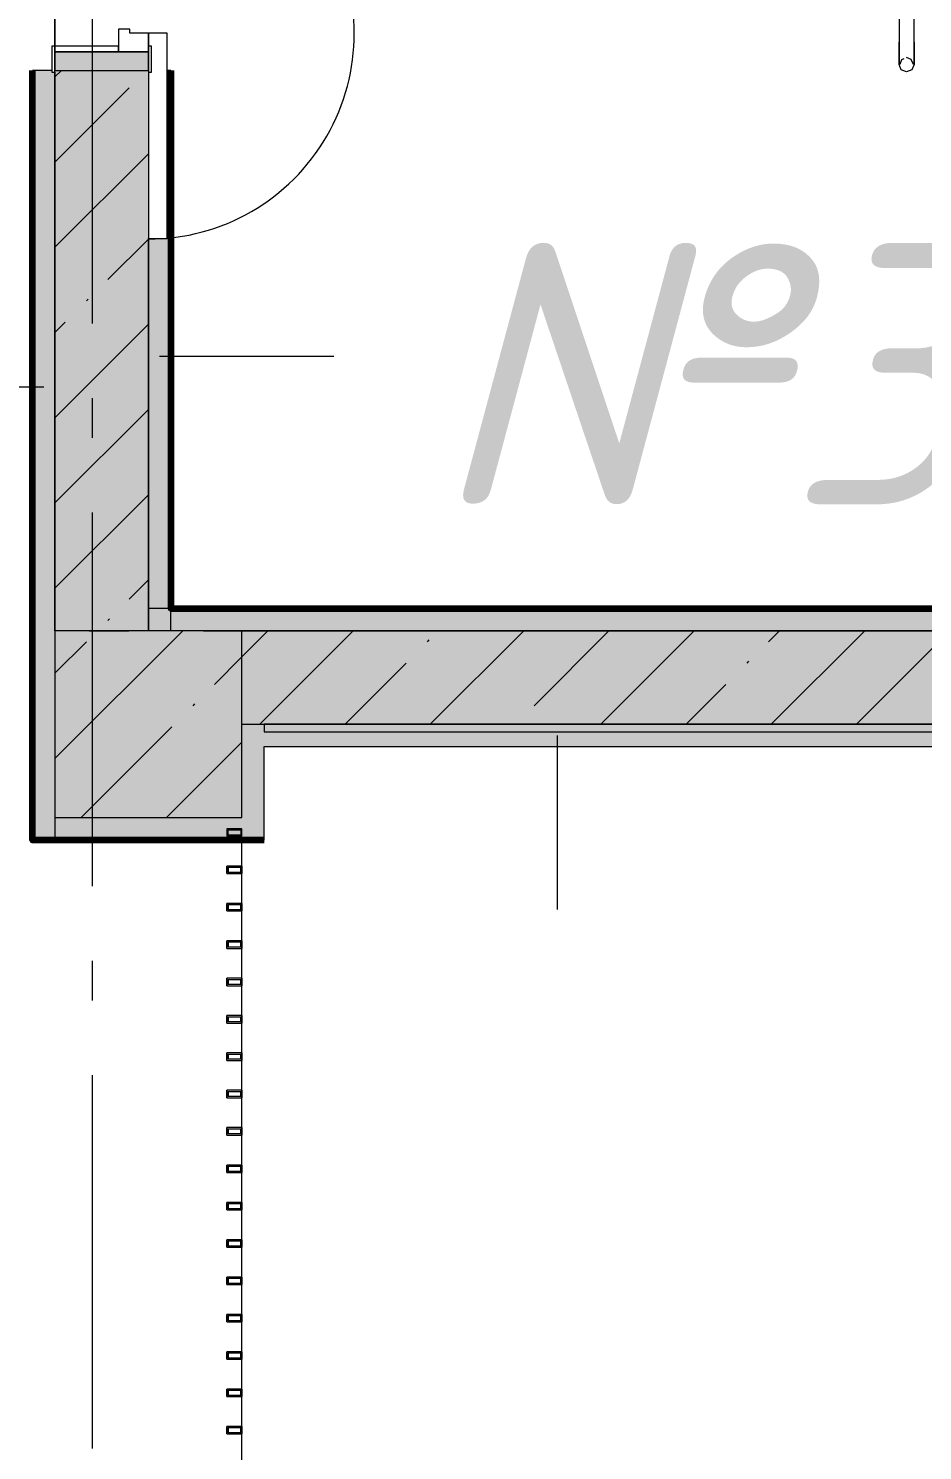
# Model space of a CAD drawing. Header units: millimetres. Extents: x -537608 to 253996, y -217170 to 186033.
# Drawn here: x -221347 to -218955, y 173176 to 176984 of the extents above; entities that cross this region are included whole.
import ezdxf

# ---------------------------------------------------------------- set-up
doc = ezdxf.new("R2010")
doc.units = ezdxf.units.MM
doc.layers.add('16) Лак 1.6м', color=160, linetype='Continuous', lineweight=90)
doc.layers.add('PDF _Геометрия', color=7, linetype='Continuous')
doc.layers.add('PDF _Текст', color=7, linetype='Continuous')
doc.layers.add('PDF _Сплошная заливка', color=7, linetype='Continuous', true_color=0xffffff)
doc.styles.add('PDF ISOCPEUR Italic', font='isocpeui.ttf')

msp = doc.modelspace()

# ---------------------------------------------------------------- hatches: boundary and pattern name
at = {"layer": 'PDF _Сплошная заливка', "true_color": 0x56bc34, "transparency": 33554559}
h = msp.add_hatch(color=85, dxfattribs=at)
h.paths.add_polyline_path([(-220966.1955, 175370.9051), (-220966.1955, 176871.251), (-220976.196, 176871.251), (-220976.196, 176421.2493), (-221026.1962, 176421.2493), (-221026.1962, 175370.9051)], flags=0)
h.paths.add_polyline_path([(-221018.1958, 178521.2488), (-220966.1955, 178521.2488), (-220966.1955, 178710.9024), (-221026.1962, 178710.9024), (-221026.1962, 178526.2523), (-221018.1958, 178526.2523)], flags=0)
at = {"layer": 'PDF _Сплошная заливка', "true_color": 0xff8000, "transparency": 33554559}
msp.add_hatch(color=30, dxfattribs=at).paths.add_polyline_path([(-221276.195, 174810.9047), (-221276.195, 176866.2519), (-221284.1954, 176866.2519), (-221284.1954, 176871.251), (-221336.1957, 176871.251), (-221336.1957, 174810.9047)])
at = {"layer": 'PDF _Сплошная заливка', "transparency": 33554559}
for points in [[(-221026.1962, 175370.9051), (-221026.1962, 176871.251), (-221276.195, 176871.251), (-221276.195, 175370.9051), (-221074.5817, 175370.9051)], [(-218796.1949, 175120.9041), (-213776.1962, 175120.9041), (-213776.1962, 175370.9051), (-220776.1952, 175370.9051), (-220776.1952, 175120.9041), (-218856.1956, 175120.9041)]]:
    msp.add_hatch(color=256, dxfattribs=at).paths.add_polyline_path(points)
at = {"layer": 'PDF _Сплошная заливка', "true_color": 0x56bc34, "transparency": 33554559}
msp.add_hatch(color=85, dxfattribs=at).paths.add_polyline_path([(-213586.1959, 175370.9051), (-213586.1959, 175430.9036), (-221026.1962, 175430.9036), (-221026.1962, 175370.9051), (-213776.1962, 175370.9051)])
at = {"layer": 'PDF _Сплошная заливка', "true_color": 0xff7d7d, "transparency": 33554559}
for points in [[(-220776.1952, 174810.9047), (-220716.1945, 174810.9047), (-220716.1945, 175120.9041), (-220776.1952, 175120.9041), (-220776.1952, 174870.9032)], [(-213836.1964, 175060.9013), (-213776.1962, 175060.9013), (-213776.1962, 175120.9041), (-220716.1945, 175120.9041), (-220716.1945, 175060.9013), (-214907.808, 175060.9013)]]:
    msp.add_hatch(color=11, dxfattribs=at).paths.add_polyline_path(points)
at = {"layer": 'PDF _Сплошная заливка', "true_color": 0x505050, "transparency": 33554559}
msp.add_hatch(color=251, dxfattribs=at).paths.add_polyline_path([(-218776.1961, 175100.9032), (-218676.1958, 175100.9032), (-218676.1958, 175120.9041), (-220716.1945, 175120.9041), (-220716.1945, 175100.9032), (-218796.1949, 175100.9032)])

# ---------------------------------------------------------------- linework, layer by layer
at = {"layer": '16) Лак 1.6м'}
for points in [[(-220966.1955, 176871.251), (-220966.1955, 175430.9036), (-213586.1959, 175430.9036), (-213586.1959, 177362.2149)], [(-220716.1945, 174810.9047), (-221336.1957, 174810.9047), (-221336.1957, 176871.251)]]:
    msp.add_lwpolyline(points, dxfattribs=at)
at = {"layer": 'PDF _Геометрия', "color": 9, "lineweight": 9, "true_color": 0xc0c0c0}
for p, q in [((-221276.195, 176936.2487), (-221276.195, 178456.2511)), ((-221276.195, 178456.2511), (-221276.195, 176936.2487)), ((-220776.1952, 172981.2516), (-220776.1952, 174810.9047))]:
    msp.add_line(p, q, dxfattribs=at)
at = {"layer": 'PDF _Геометрия', "lineweight": 9}
for p, q in [((-219017.4087, 177267.0716), (-219017.4087, 176947.0695)), ((-218977.409, 176947.0695), (-218977.409, 177267.0716)), ((-221076.1942, 176981.2497), (-221106.1956, 176981.2497)), ((-221106.1956, 176981.2497), (-221106.1956, 176921.2512)), ((-221076.1942, 176971.2515), (-221076.1942, 176981.2497)), ((-221026.1962, 176971.2515), (-221076.1942, 176971.2515)), ((-220976.196, 176971.2515), (-221026.1962, 176971.2515)), ((-221026.1962, 176971.2515), (-221026.1962, 176421.2493)), ((-221026.1962, 176921.2512), (-221026.1962, 176971.2515)), ((-220976.196, 176421.2493), (-220976.196, 176971.2515)), ((-221284.1954, 176936.2487), (-221284.1954, 176866.2519)), ((-221276.195, 176936.2487), (-221284.1954, 176936.2487)), ((-221276.195, 176936.2487), (-221276.195, 176921.2512)), ((-221106.1956, 176936.2487), (-221276.195, 176936.2487)), ((-221276.195, 176866.2519), (-221276.195, 176936.2487)), ((-221276.195, 176921.2512), (-221276.195, 176871.251)), ((-221026.1962, 176921.2512), (-221276.195, 176921.2512)), ((-221276.195, 176921.2512), (-221106.1956, 176921.2512)), ((-221106.1956, 176921.2512), (-221106.1956, 176936.2487)), ((-221106.1956, 176921.2512), (-221026.1962, 176921.2512)), ((-221027.1952, 176936.2487), (-221027.1952, 176921.2512)), ((-221026.1962, 176936.2487), (-221027.1952, 176936.2487)), ((-221027.1952, 176921.2512), (-221026.1962, 176921.2512)), ((-221026.1962, 176921.2512), (-221026.1962, 176936.2487)), ((-221026.1962, 176936.2487), (-221026.1962, 176866.2519)), ((-221018.1958, 176936.2487), (-221026.1962, 176936.2487)), ((-221026.1962, 176871.251), (-221026.1962, 176921.2512)), ((-221018.1958, 176866.2519), (-221018.1958, 176936.2487)), ((-219017.4087, 176935.9042), (-219017.4087, 176947.0695)), ((-219017.4087, 176947.0695), (-219017.4087, 176920.3685)), ((-219017.4087, 176910.8352), (-219017.4087, 176935.9042)), ((-219017.4087, 176920.3685), (-219017.4087, 176899.2481)), ((-218977.409, 176935.9042), (-218977.409, 176947.0695)), ((-218977.409, 176947.0695), (-218977.409, 176920.3685)), ((-218977.409, 176910.8352), (-218977.409, 176935.9042)), ((-218977.409, 176920.3685), (-218977.409, 176899.2481)), ((-219017.4087, 176893.3403), (-219017.4087, 176910.8352)), ((-219017.4087, 176899.2481), (-219017.4087, 176888.1173)), ((-219017.4087, 176887.0709), (-219017.4087, 176893.3403)), ((-219017.4087, 176888.1173), (-219017.4087, 176887.0709)), ((-219011.74, 176873.1198), (-219017.4087, 176887.0709)), ((-219011.0683, 176899.5495), (-219015.9081, 176887.0709)), ((-219005.2252, 176902.1244), (-219011.0683, 176899.5495)), ((-218984.9314, 176900.7293), (-218997.4078, 176905.5691)), ((-218978.9096, 176887.0709), (-218984.9314, 176900.7293)), ((-218977.409, 176887.0709), (-218983.4566, 176872.7409)), ((-218977.409, 176893.3403), (-218977.409, 176910.8352)), ((-218977.409, 176899.2481), (-218977.409, 176888.1173)), ((-218977.409, 176887.0709), (-218977.409, 176893.3403)), ((-218977.409, 176888.1173), (-218977.409, 176887.0709)), ((-221284.1954, 176871.251), (-221336.1957, 176871.251)), ((-221336.1957, 176871.251), (-221336.1957, 174810.9047)), ((-221284.1954, 176866.2519), (-221276.195, 176866.2519)), ((-221276.195, 176853.8724), (-221258.8185, 176871.251)), ((-221276.195, 176871.251), (-221026.1962, 176871.251)), ((-221276.195, 176866.2519), (-221276.195, 175370.9051)), ((-221276.195, 175370.9051), (-221276.195, 176866.2519)), ((-221026.1962, 176866.2519), (-221018.1958, 176866.2519)), ((-220966.1955, 176871.251), (-220976.196, 176871.251)), ((-220966.1955, 175370.9051), (-220966.1955, 176871.251)), ((-218997.4078, 176867.07), (-219011.74, 176873.1198)), ((-218983.4566, 176872.7409), (-218997.4078, 176867.07)), ((-221276.195, 176625.7756), (-221077.7099, 176824.2607)), ((-221276.195, 176397.6787), (-221026.1962, 176647.6755)), ((-221026.1962, 176421.2493), (-220976.196, 176421.2493)), ((-221026.1962, 175370.9051), (-221026.1962, 176421.2493)), ((-221026.1962, 176421.2493), (-221026.1962, 175430.9036)), ((-221134.733, 176311.0396), (-221026.1962, 176419.5786)), ((-221191.7583, 176254.0165), (-221187.0175, 176258.7573)), ((-221276.195, 176169.5777), (-221248.7835, 176196.9891)), ((-221276.195, 175941.4809), (-221026.1962, 176191.4818)), ((-220996.1948, 176106.0483), (-220530.0459, 176106.0483)), ((-221306.1942, 176023.6117), (-222306.1959, 176023.6117)), ((-221276.195, 175713.384), (-221026.1962, 175963.3807)), ((-221276.195, 175485.2829), (-221026.1962, 175735.2839)), ((-221077.7099, 175455.6712), (-221026.1962, 175507.1871)), ((-213586.1959, 175430.9036), (-221026.1962, 175430.9036)), ((-221026.1962, 175430.9036), (-221026.1962, 175370.9051)), ((-221134.733, 175398.6481), (-221129.9922, 175403.3888)), ((-221276.195, 175029.085), (-220934.3791, 175370.9051)), ((-220776.1952, 175370.9051), (-221276.195, 175370.9051)), ((-221276.195, 175370.9051), (-221276.195, 174870.9032)), ((-220776.1952, 175300.9901), (-220706.2802, 175370.9051)), ((-213776.1962, 175370.9051), (-220776.1952, 175370.9051)), ((-220776.1952, 175370.9051), (-213776.1962, 175370.9051)), ((-220776.1952, 174870.9032), (-220776.1952, 175370.9051)), ((-220728.1822, 175120.9041), (-220478.1812, 175370.9051)), ((-220271.9842, 175120.9041), (-220021.9855, 175370.9051)), ((-219994.2425, 175170.5469), (-219793.8865, 175370.9051)), ((-219815.7885, 175120.9041), (-219565.7875, 175370.9051)), ((-219366.9709, 175341.6206), (-219337.6886, 175370.9051)), ((-219359.5905, 175120.9041), (-219109.5918, 175370.9051)), ((-219131.4915, 175120.9041), (-218881.4928, 175370.9051)), ((-221276.195, 175257.1861), (-221191.7583, 175341.6206)), ((-220279.3646, 175341.6206), (-220274.6238, 175346.3614)), ((-220849.6109, 175227.5744), (-220776.1952, 175300.9901)), ((-220500.0832, 175120.9041), (-220336.3899, 175284.5975)), ((-219423.9962, 175284.5975), (-219419.2532, 175289.3383)), ((-219587.6895, 175120.9041), (-219481.0193, 175227.5744)), ((-220906.6362, 175170.5469), (-220901.8933, 175175.2877)), ((-221206.2799, 174870.9032), (-220963.6593, 175113.5238)), ((-220776.1952, 175120.9041), (-220716.1945, 175120.9041)), ((-220716.1945, 175120.9041), (-218856.1956, 175120.9041)), ((-213776.1962, 175120.9041), (-220716.1945, 175120.9041)), ((-220716.1945, 175120.9041), (-218796.1949, 175120.9041)), ((-220716.1945, 175120.9041), (-220716.1945, 175100.9032)), ((-220716.1945, 175100.9032), (-218796.1949, 175100.9032)), ((-219932.2008, 175090.9049), (-219932.2008, 174624.7517)), ((-220978.181, 174870.9032), (-220776.1952, 175072.889)), ((-220716.1945, 174810.9047), (-220716.1945, 175060.9013)), ((-220716.1945, 175060.9013), (-213836.1964, 175060.9013)), ((-221276.195, 174870.9032), (-220776.1952, 174870.9032)), ((-221276.195, 174870.9032), (-221276.195, 174810.9047)), ((-221336.1957, 174810.9047), (-221276.195, 174810.9047)), ((-221276.195, 174810.9047), (-220776.1952, 174810.9047)), ((-220776.1952, 174810.9047), (-220716.1945, 174810.9047)), ((-220816.1949, 174720.9026), (-220816.1949, 174740.9035)), ((-220813.1958, 174737.9023), (-220813.1958, 174723.9038)), ((-220779.1942, 174723.9038), (-220779.1942, 174737.9023)), ((-220776.1952, 174740.9035), (-220776.1952, 174720.9026)), ((-220816.1949, 174620.9022), (-220816.1949, 174640.9032)), ((-220813.1958, 174637.902), (-220813.1958, 174623.9034)), ((-220779.1942, 174623.9034), (-220779.1942, 174637.902)), ((-220776.1952, 174640.9032), (-220776.1952, 174620.9022)), ((-220816.1949, 174520.9018), (-220816.1949, 174540.9028)), ((-220813.1958, 174537.9016), (-220813.1958, 174523.9031)), ((-220779.1942, 174523.9031), (-220779.1942, 174537.9016)), ((-220776.1952, 174540.9028), (-220776.1952, 174520.9018)), ((-220816.1949, 174420.9015), (-220816.1949, 174440.9024)), ((-220776.1952, 174440.9024), (-220776.1952, 174420.9015)), ((-220813.1958, 174437.9055), (-220813.1958, 174423.9026)), ((-220779.1942, 174423.9026), (-220779.1942, 174437.9055)), ((-220816.1949, 174320.9053), (-220816.1949, 174340.902)), ((-220813.1958, 174337.9051), (-220813.1958, 174323.9023)), ((-220779.1942, 174323.9023), (-220779.1942, 174337.9051)), ((-220776.1952, 174340.902), (-220776.1952, 174320.9053)), ((-220816.1949, 174220.905), (-220816.1949, 174240.9016)), ((-220813.1958, 174237.9047), (-220813.1958, 174223.9019)), ((-220779.1942, 174223.9019), (-220779.1942, 174237.9047)), ((-220776.1952, 174240.9016), (-220776.1952, 174220.905)), ((-220816.1949, 174120.9046), (-220816.1949, 174140.9056)), ((-220813.1958, 174137.9043), (-220813.1958, 174123.9015)), ((-220779.1942, 174123.9015), (-220779.1942, 174137.9043)), ((-220776.1952, 174140.9056), (-220776.1952, 174120.9046)), ((-220816.1949, 174020.9042), (-220816.1949, 174040.9051)), ((-220813.1958, 174037.904), (-220813.1958, 174023.9054)), ((-220779.1942, 174023.9054), (-220779.1942, 174037.904)), ((-220776.1952, 174040.9051), (-220776.1952, 174020.9042)), ((-220816.1949, 173920.9038), (-220816.1949, 173940.9048)), ((-220813.1958, 173937.9035), (-220813.1958, 173923.9051)), ((-220779.1942, 173923.9051), (-220779.1942, 173937.9035)), ((-220776.1952, 173940.9048), (-220776.1952, 173920.9038)), ((-220816.1949, 173820.9034), (-220816.1949, 173840.9044)), ((-220813.1958, 173837.9032), (-220813.1958, 173823.9047)), ((-220779.1942, 173823.9047), (-220779.1942, 173837.9032)), ((-220776.1952, 173840.9044), (-220776.1952, 173820.9034)), ((-220816.1949, 173720.9031), (-220816.1949, 173740.904)), ((-220813.1958, 173737.9028), (-220813.1958, 173723.9043)), ((-220779.1942, 173723.9043), (-220779.1942, 173737.9028)), ((-220776.1952, 173740.904), (-220776.1952, 173720.9031)), ((-220816.1949, 173620.9027), (-220816.1949, 173640.9036)), ((-220776.1952, 173640.9036), (-220776.1952, 173620.9027)), ((-220813.1958, 173637.9024), (-220813.1958, 173623.9039)), ((-220779.1942, 173623.9039), (-220779.1942, 173637.9024)), ((-220816.1949, 173520.9023), (-220816.1949, 173540.9032)), ((-220813.1958, 173537.902), (-220813.1958, 173523.9035)), ((-220779.1942, 173523.9035), (-220779.1942, 173537.902)), ((-220776.1952, 173540.9032), (-220776.1952, 173520.9023)), ((-220816.1949, 173420.9019), (-220816.1949, 173440.9028)), ((-220813.1958, 173437.9016), (-220813.1958, 173423.9032)), ((-220779.1942, 173423.9032), (-220779.1942, 173437.9016)), ((-220776.1952, 173440.9028), (-220776.1952, 173420.9019)), ((-220816.1949, 173320.9059), (-220816.1949, 173340.9025)), ((-220813.1958, 173337.9055), (-220813.1958, 173323.9027)), ((-220779.1942, 173323.9027), (-220779.1942, 173337.9055)), ((-220776.1952, 173340.9025), (-220776.1952, 173320.9059)), ((-220816.1949, 173220.9054), (-220816.1949, 173240.902)), ((-220813.1958, 173237.9052), (-220813.1958, 173223.9024)), ((-220779.1942, 173223.9024), (-220779.1942, 173237.9052)), ((-220776.1952, 173240.902), (-220776.1952, 173220.9054))]:
    msp.add_line(p, q, dxfattribs=at)
at = {"layer": 'PDF _Геометрия', "color": 253, "lineweight": 9, "true_color": 0xaaaaaa}
for p, q in [((-221176.1946, 176193.329), (-221176.1946, 177193.3286)), ((-221176.1946, 175887.4934), (-221176.1946, 175993.3283)), ((-221176.1946, 174687.493), (-221176.1946, 175687.4926)), ((-221184.6256, 175370.9051), (-221078.7928, 175370.9051)), ((-220878.792, 175370.9051), (-219878.7925, 175370.9051)), ((-219678.7917, 175370.9051), (-219572.959, 175370.9051)), ((-219372.9582, 175370.9051), (-218372.9587, 175370.9051)), ((-221176.1946, 174381.6617), (-221176.1946, 174487.4923)), ((-221176.1946, 173181.6614), (-221176.1946, 174181.6609))]:
    msp.add_line(p, q, dxfattribs=at)
at = {"layer": 'PDF _Геометрия', "lineweight": 20}
for p, q in [((-220776.1952, 174840.9039), (-220816.1949, 174840.9039)), ((-220816.1949, 174840.9039), (-220816.1949, 174820.903)), ((-220816.1949, 174820.903), (-220776.1952, 174820.903)), ((-220813.1958, 174823.9042), (-220813.1958, 174837.9027)), ((-220813.1958, 174837.9027), (-220779.1942, 174837.9027)), ((-220779.1942, 174823.9042), (-220813.1958, 174823.9042)), ((-220779.1942, 174837.9027), (-220779.1942, 174823.9042)), ((-220776.1952, 174820.903), (-220776.1952, 174840.9039)), ((-220816.1949, 174740.9035), (-220816.1949, 174720.9026)), ((-220776.1952, 174740.9035), (-220816.1949, 174740.9035)), ((-220816.1949, 174720.9026), (-220776.1952, 174720.9026)), ((-220813.1958, 174723.9038), (-220813.1958, 174737.9023)), ((-220813.1958, 174737.9023), (-220779.1942, 174737.9023)), ((-220779.1942, 174723.9038), (-220813.1958, 174723.9038)), ((-220779.1942, 174737.9023), (-220779.1942, 174723.9038)), ((-220776.1952, 174720.9026), (-220776.1952, 174740.9035)), ((-220816.1949, 174640.9032), (-220816.1949, 174620.9022)), ((-220776.1952, 174640.9032), (-220816.1949, 174640.9032)), ((-220813.1958, 174623.9034), (-220813.1958, 174637.902)), ((-220813.1958, 174637.902), (-220779.1942, 174637.902)), ((-220779.1942, 174637.902), (-220779.1942, 174623.9034)), ((-220776.1952, 174620.9022), (-220776.1952, 174640.9032)), ((-220816.1949, 174620.9022), (-220776.1952, 174620.9022)), ((-220779.1942, 174623.9034), (-220813.1958, 174623.9034)), ((-220816.1949, 174540.9028), (-220816.1949, 174520.9018)), ((-220776.1952, 174540.9028), (-220816.1949, 174540.9028)), ((-220816.1949, 174520.9018), (-220776.1952, 174520.9018)), ((-220813.1958, 174523.9031), (-220813.1958, 174537.9016)), ((-220813.1958, 174537.9016), (-220779.1942, 174537.9016)), ((-220779.1942, 174523.9031), (-220813.1958, 174523.9031)), ((-220779.1942, 174537.9016), (-220779.1942, 174523.9031)), ((-220776.1952, 174520.9018), (-220776.1952, 174540.9028)), ((-220816.1949, 174440.9024), (-220816.1949, 174420.9015)), ((-220776.1952, 174440.9024), (-220816.1949, 174440.9024)), ((-220776.1952, 174420.9015), (-220776.1952, 174440.9024)), ((-220816.1949, 174420.9015), (-220776.1952, 174420.9015)), ((-220813.1958, 174423.9026), (-220813.1958, 174437.9055)), ((-220813.1958, 174437.9055), (-220779.1942, 174437.9055)), ((-220779.1942, 174423.9026), (-220813.1958, 174423.9026)), ((-220779.1942, 174437.9055), (-220779.1942, 174423.9026)), ((-220816.1949, 174340.902), (-220816.1949, 174320.9053)), ((-220776.1952, 174340.902), (-220816.1949, 174340.902)), ((-220813.1958, 174323.9023), (-220813.1958, 174337.9051)), ((-220813.1958, 174337.9051), (-220779.1942, 174337.9051)), ((-220779.1942, 174337.9051), (-220779.1942, 174323.9023)), ((-220776.1952, 174320.9053), (-220776.1952, 174340.902)), ((-220816.1949, 174320.9053), (-220776.1952, 174320.9053)), ((-220779.1942, 174323.9023), (-220813.1958, 174323.9023)), ((-220816.1949, 174240.9016), (-220816.1949, 174220.905)), ((-220776.1952, 174240.9016), (-220816.1949, 174240.9016)), ((-220816.1949, 174220.905), (-220776.1952, 174220.905)), ((-220813.1958, 174223.9019), (-220813.1958, 174237.9047)), ((-220813.1958, 174237.9047), (-220779.1942, 174237.9047)), ((-220779.1942, 174223.9019), (-220813.1958, 174223.9019)), ((-220779.1942, 174237.9047), (-220779.1942, 174223.9019)), ((-220776.1952, 174220.905), (-220776.1952, 174240.9016)), ((-220816.1949, 174140.9056), (-220816.1949, 174120.9046)), ((-220776.1952, 174140.9056), (-220816.1949, 174140.9056)), ((-220813.1958, 174123.9015), (-220813.1958, 174137.9043)), ((-220813.1958, 174137.9043), (-220779.1942, 174137.9043)), ((-220779.1942, 174137.9043), (-220779.1942, 174123.9015)), ((-220776.1952, 174120.9046), (-220776.1952, 174140.9056)), ((-220816.1949, 174120.9046), (-220776.1952, 174120.9046)), ((-220779.1942, 174123.9015), (-220813.1958, 174123.9015)), ((-220816.1949, 174040.9051), (-220816.1949, 174020.9042)), ((-220776.1952, 174040.9051), (-220816.1949, 174040.9051)), ((-220813.1958, 174023.9054), (-220813.1958, 174037.904)), ((-220813.1958, 174037.904), (-220779.1942, 174037.904)), ((-220779.1942, 174023.9054), (-220813.1958, 174023.9054)), ((-220779.1942, 174037.904), (-220779.1942, 174023.9054)), ((-220776.1952, 174020.9042), (-220776.1952, 174040.9051)), ((-220816.1949, 174020.9042), (-220776.1952, 174020.9042)), ((-220816.1949, 173940.9048), (-220816.1949, 173920.9038)), ((-220776.1952, 173940.9048), (-220816.1949, 173940.9048)), ((-220816.1949, 173920.9038), (-220776.1952, 173920.9038)), ((-220813.1958, 173923.9051), (-220813.1958, 173937.9035)), ((-220813.1958, 173937.9035), (-220779.1942, 173937.9035)), ((-220779.1942, 173923.9051), (-220813.1958, 173923.9051)), ((-220779.1942, 173937.9035), (-220779.1942, 173923.9051)), ((-220776.1952, 173920.9038), (-220776.1952, 173940.9048)), ((-220816.1949, 173840.9044), (-220816.1949, 173820.9034)), ((-220776.1952, 173840.9044), (-220816.1949, 173840.9044)), ((-220813.1958, 173823.9047), (-220813.1958, 173837.9032)), ((-220813.1958, 173837.9032), (-220779.1942, 173837.9032)), ((-220779.1942, 173837.9032), (-220779.1942, 173823.9047)), ((-220776.1952, 173820.9034), (-220776.1952, 173840.9044)), ((-220816.1949, 173820.9034), (-220776.1952, 173820.9034)), ((-220779.1942, 173823.9047), (-220813.1958, 173823.9047)), ((-220816.1949, 173740.904), (-220816.1949, 173720.9031)), ((-220776.1952, 173740.904), (-220816.1949, 173740.904)), ((-220816.1949, 173720.9031), (-220776.1952, 173720.9031)), ((-220813.1958, 173723.9043), (-220813.1958, 173737.9028)), ((-220813.1958, 173737.9028), (-220779.1942, 173737.9028)), ((-220779.1942, 173723.9043), (-220813.1958, 173723.9043)), ((-220779.1942, 173737.9028), (-220779.1942, 173723.9043)), ((-220776.1952, 173720.9031), (-220776.1952, 173740.904)), ((-220816.1949, 173640.9036), (-220816.1949, 173620.9027)), ((-220776.1952, 173640.9036), (-220816.1949, 173640.9036)), ((-220776.1952, 173620.9027), (-220776.1952, 173640.9036)), ((-220816.1949, 173620.9027), (-220776.1952, 173620.9027)), ((-220813.1958, 173623.9039), (-220813.1958, 173637.9024)), ((-220813.1958, 173637.9024), (-220779.1942, 173637.9024)), ((-220779.1942, 173623.9039), (-220813.1958, 173623.9039)), ((-220779.1942, 173637.9024), (-220779.1942, 173623.9039)), ((-220816.1949, 173540.9032), (-220816.1949, 173520.9023)), ((-220776.1952, 173540.9032), (-220816.1949, 173540.9032)), ((-220813.1958, 173523.9035), (-220813.1958, 173537.902)), ((-220813.1958, 173537.902), (-220779.1942, 173537.902)), ((-220779.1942, 173537.902), (-220779.1942, 173523.9035)), ((-220776.1952, 173520.9023), (-220776.1952, 173540.9032)), ((-220816.1949, 173520.9023), (-220776.1952, 173520.9023)), ((-220779.1942, 173523.9035), (-220813.1958, 173523.9035)), ((-220816.1949, 173440.9028), (-220816.1949, 173420.9019)), ((-220776.1952, 173440.9028), (-220816.1949, 173440.9028)), ((-220816.1949, 173420.9019), (-220776.1952, 173420.9019)), ((-220813.1958, 173423.9032), (-220813.1958, 173437.9016)), ((-220813.1958, 173437.9016), (-220779.1942, 173437.9016)), ((-220779.1942, 173423.9032), (-220813.1958, 173423.9032)), ((-220779.1942, 173437.9016), (-220779.1942, 173423.9032)), ((-220776.1952, 173420.9019), (-220776.1952, 173440.9028)), ((-220816.1949, 173340.9025), (-220816.1949, 173320.9059)), ((-220776.1952, 173340.9025), (-220816.1949, 173340.9025)), ((-220813.1958, 173323.9027), (-220813.1958, 173337.9055)), ((-220813.1958, 173337.9055), (-220779.1942, 173337.9055)), ((-220779.1942, 173337.9055), (-220779.1942, 173323.9027)), ((-220776.1952, 173320.9059), (-220776.1952, 173340.9025)), ((-220816.1949, 173320.9059), (-220776.1952, 173320.9059)), ((-220779.1942, 173323.9027), (-220813.1958, 173323.9027)), ((-220816.1949, 173240.902), (-220816.1949, 173220.9054)), ((-220776.1952, 173240.902), (-220816.1949, 173240.902)), ((-220813.1958, 173223.9024), (-220813.1958, 173237.9052)), ((-220813.1958, 173237.9052), (-220779.1942, 173237.9052)), ((-220779.1942, 173223.9024), (-220813.1958, 173223.9024)), ((-220779.1942, 173237.9052), (-220779.1942, 173223.9024)), ((-220776.1952, 173220.9054), (-220776.1952, 173240.902)), ((-220816.1949, 173220.9054), (-220776.1952, 173220.9054))]:
    msp.add_line(p, q, dxfattribs=at)
at = {"layer": 'PDF _Геометрия', "lineweight": 9}
msp.add_arc((-221026.1959, 176970.4139), 550.8353, 269.9999698, 90.0000302, dxfattribs=at)
at = {"layer": 'PDF _Сплошная заливка', "color": 7, "lineweight": 35, "true_color": 0xf4f4f4, "transparency": 33554559}
msp.add_solid([(-221026.1962, 176871.251), (-221026.1962, 176921.2512), (-221276.195, 176871.251), (-221276.195, 176921.2512)], dxfattribs=at)
at = {"layer": 'PDF _Сплошная заливка', "lineweight": 35, "transparency": 33554559}
msp.add_solid([(-220776.1952, 174870.9032), (-220776.1952, 175370.9051), (-221276.195, 174870.9032), (-221276.195, 175370.9051)], dxfattribs=at)
at = {"layer": 'PDF _Сплошная заливка', "color": 11, "lineweight": 35, "true_color": 0xff7d7d, "transparency": 33554559}
msp.add_solid([(-220776.1952, 174810.9047), (-220776.1952, 174870.9032), (-221276.195, 174810.9047), (-221276.195, 174870.9032)], dxfattribs=at)

# ---------------------------------------------------------------- texts
at = {"layer": 'PDF _Текст', "insert": (-220268.2827, 176057.1793), "char_height": 700, "attachment_point": 4, "style": 'PDF ISOCPEUR Italic'}
msp.add_mtext('№3', dxfattribs=at)

doc.saveas('drawing.dxf')
